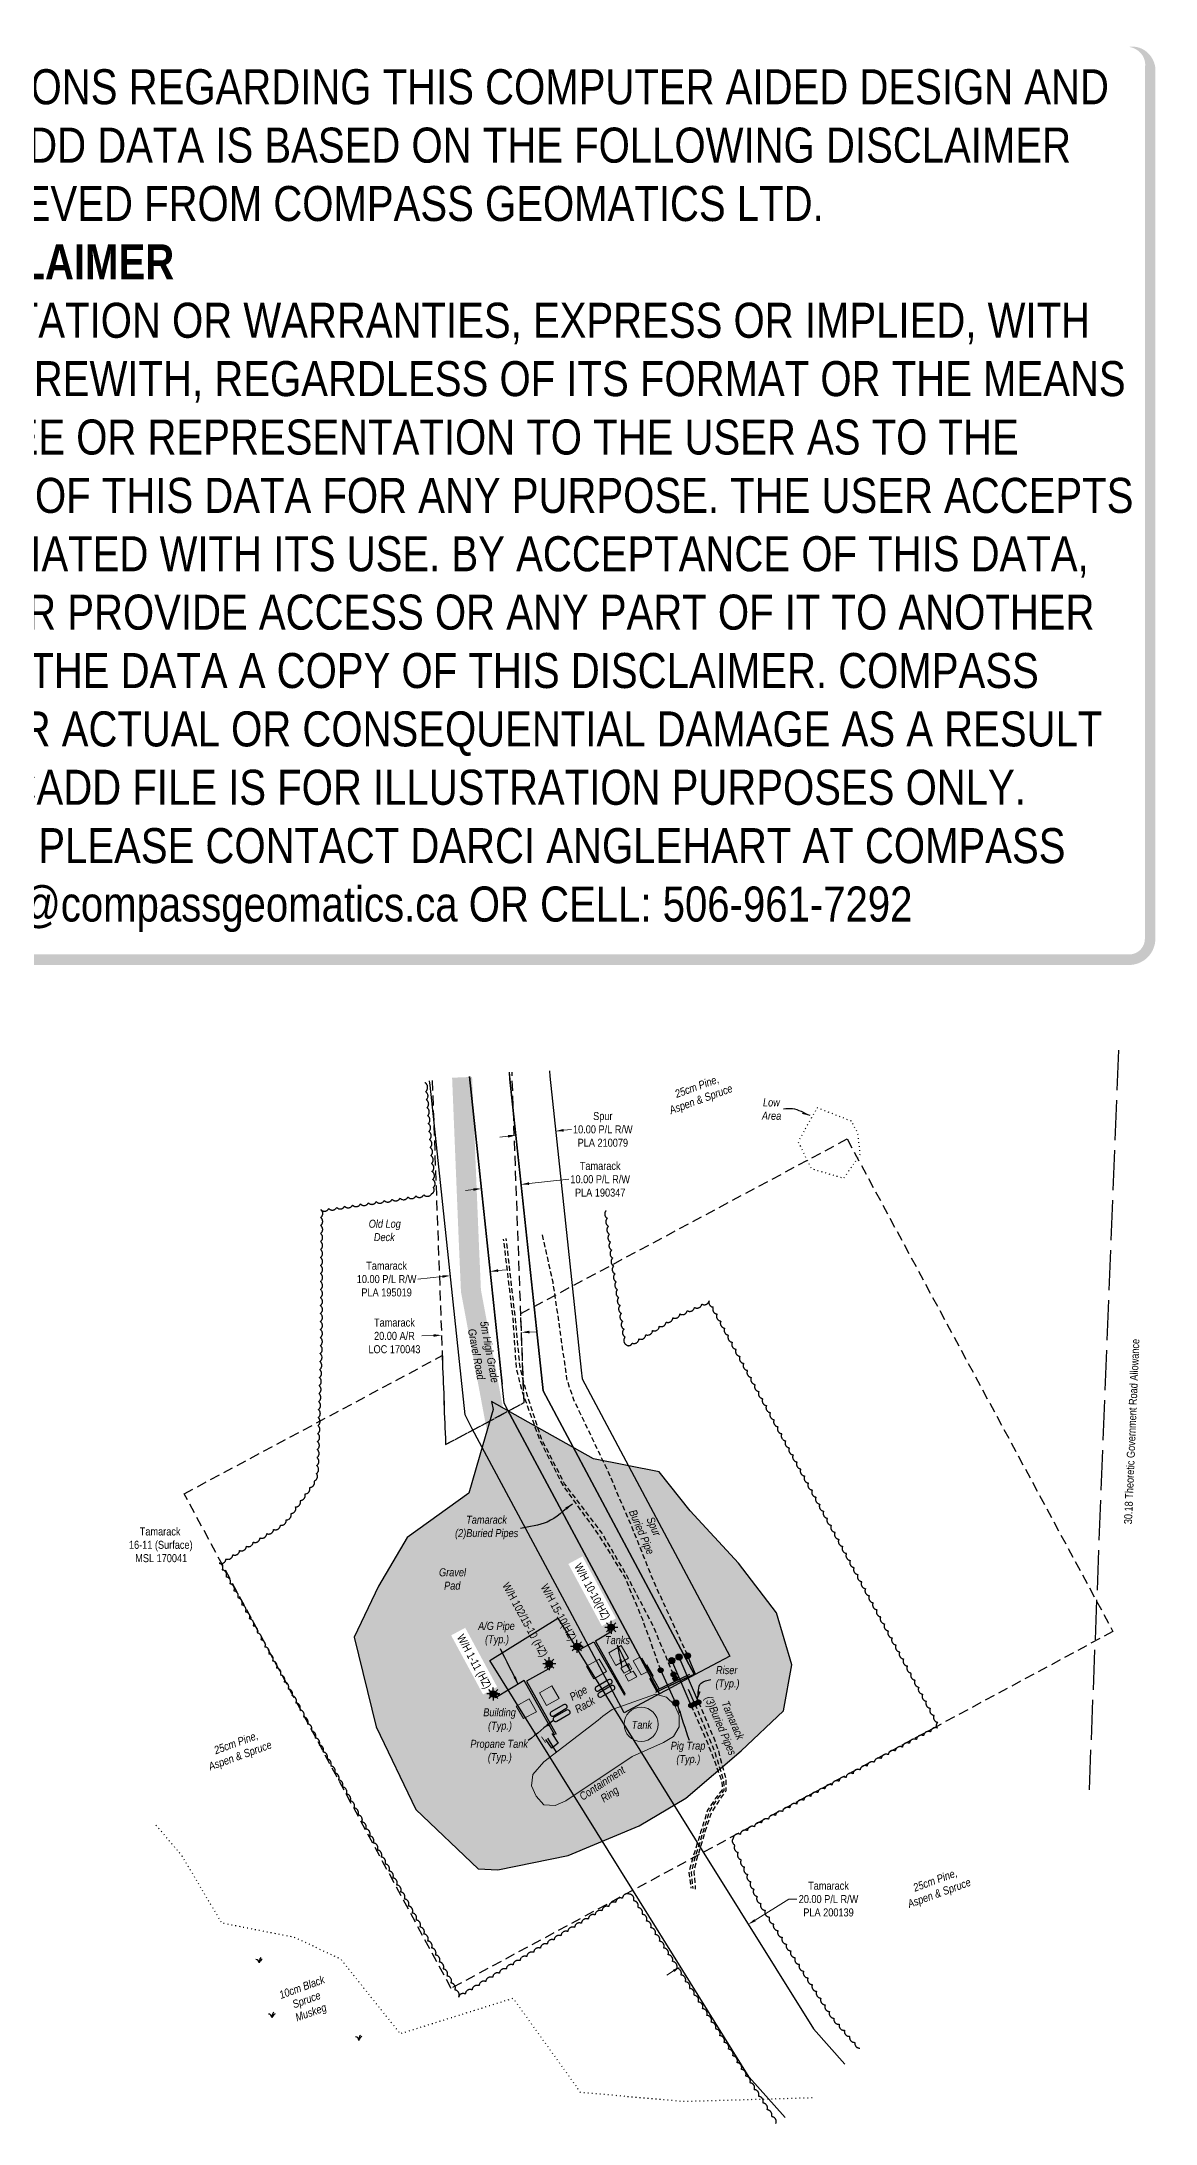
# Model space of a CAD drawing. Extents: x 324815 to 327598, y 6151655 to 6154256.
# Drawn here: x 326206 to 327598, y 6151655 to 6154256 of the extents above; entities that cross this region are included whole.
import ezdxf

# ---------------------------------------------------------------- set-up
doc = ezdxf.new("R2010")
doc.units = 0
doc.header["$LTSCALE"] = 5
for name, pattern in [('0', [1, 1, 0]), ('foc-ACCESSROAD', [3.75, 2.5, -1.25]), ('foc-TOPO', [1, 0.2, -0.8]), ('foc-UNSURVEYED', [12.5, 10, -2.5]), ('UG_PIPE', [1.875, 1.25, -0.625])]:
    doc.linetypes.add(name, pattern=pattern)
for name, color, linetype, lineweight in [('AS-GENERAL', 48, 'Continuous', 18), ('C-AR-T', 13, 'Continuous', 9), ('C-RW-T', 13, 'Continuous', 9), ('C-WS-T', 13, 'Continuous', 9), ('F-RW-T', 190, 'Continuous', 9), ('T-TEXT', 48, 'Continuous', 18)]:
    doc.layers.add(name, color=color, linetype=linetype, lineweight=lineweight)
for name, color, linetype in [('AS-PIPE-AG', 44, 'Continuous'), ('AS-PIPE-UG', 44, 'UG_PIPE'), ('AS-PIPE-UG-T', 44, 'Continuous'), ('AS-ROADS', 254, 'Continuous'), ('AS-SYMBOL', 7, 'Continuous'), ('C-AR', 13, 'foc-ACCESSROAD'), ('C-RW', 13, 'Continuous'), ('C-WS', 13, 'foc-ACCESSROAD'), ('C-WS-S', 13, 'Continuous'), ('F-RW', 190, 'Continuous'), ('L-ROAD-T', 7, 'Continuous'), ('L-USEC', 7, 'foc-UNSURVEYED'), ('T-BUSH', 110, '0'), ('T-BUSH-T', 110, 'Continuous'), ('T-EXISTING TFA-T', 220, 'Continuous'), ('T-GENERAL', 48, 'foc-TOPO'), ('T-LOW-AREA', 48, 'foc-TOPO'), ('T-VEGETATION-CHANGE', 104, 'foc-TOPO')]:
    doc.layers.add(name, color=color, linetype=linetype)
doc.layers.add('DISCLAIMER', color=7, linetype='Continuous', plot=False)
doc.styles.add('80', font='ARIALN.TTF', dxfattribs={"height": 10})
doc.styles.add('80CG', font='ARIALN.TTF', dxfattribs={"height": 10})
doc.styles.add('80L', font='ARIALN.TTF', dxfattribs={"height": 10})
doc.dimstyles.new('Compass 5 000', dxfattribs={"dimscale": 5, "dimtxt": 9, "dimasz": 2, "dimexe": 0.2, "dimexo": 0.0625, "dimgap": 0.5, "dimtad": 0, "dimtih": 1, "dimtoh": 1, "dimzin": 0, "dimdsep": 46, "dimtxsty": '80CG', "dimcen": 0.1, "dimse1": 1, "dimse2": 1, "dimclrd": 256, "dimclrt": 256, "dimaunit": 1, "dimadec": 4, "dimazin": 0, "dimtfac": 0.06, "dimtofl": 0, "dimtmove": 0, "dimatfit": 1, "dimfxl": 0.2, "dimtolj": 1, "dimtzin": 0, "dimlwd": -1, "dimarcsym": 0})

# ---------------------------------------------------------------- blocks, each defined once
blk = doc.blocks.new('*D500')
at = {"layer": 'C-RW-T', "transparency": 16777216}
for p, q in [((327097.6, 6151909.2), (327139.9, 6151935.5)), ((327139.9, 6151935.5), (327149.9, 6151935.5)), ((326995.7, 6151845.8), (326987.3, 6151840.5))]:
    blk.add_line(p, q, dxfattribs=at)
for points in [[(327096.8, 6151910.6), (327098.5, 6151907.8), (327089.1, 6151903.9)], [(326994.9, 6151847.2), (326996.6, 6151844.4), (327004.2, 6151851.1)]]:
    blk.add_solid(points, dxfattribs=at)
at = {"layer": 'C-RW-T', "transparency": 16777216, "insert": (327189.4, 6151935.5), "char_height": 10, "attachment_point": 5, "style": '80CG'}
blk.add_mtext('\\A1;Tamarack\\P20.00 P/L R/W\\PPLA 200139', dxfattribs=at)
blk = doc.blocks.new('PIG')
h = blk.add_hatch(color=255)
h.dxf.hatch_style = 1
edge = h.paths.add_edge_path()
edge.add_arc((0, 0), 0.85, 0, 360)
at = {"layer": 'AS-SYMBOL'}
h = blk.add_hatch(color=48, dxfattribs=at)
h.dxf.hatch_style = 1
h.paths.add_polyline_path([(-0.1, 0, 1), (-0.55, 0, 1)])
h = blk.add_hatch(color=48, dxfattribs=at)
h.dxf.hatch_style = 1
h.paths.add_polyline_path([(0.1, 0, 1), (0.55, 0, 1)])
at = {"layer": 'AS-SYMBOL', "color": 48}
for centre, radius in [((0, 0), 0.75), ((-0.33, 0), 0.225), ((0.33, 0), 0.225)]:
    blk.add_circle(centre, radius, dxfattribs=at)
blk = doc.blocks.new('RISER')
h = blk.add_hatch(color=255)
h.dxf.hatch_style = 1
edge = h.paths.add_edge_path()
edge.add_arc((0, 0), 0.7, 0, 360)
blk.add_hatch(color=48).paths.add_polyline_path([(0.58, -0.15), (-0.58, -0.15, 0.774597)])
at = {"color": 48}
blk.add_line((-0.58, -0.15), (0.58, -0.15), dxfattribs=at)
blk.add_circle((0, 0), 0.6, dxfattribs=at)
blk = doc.blocks.new('*U496')
at = {"color": 48}
for p, q in [((-1.21, 3.99), (-0.68, 0.5)), ((-0.03, 4.17), (0.5, 0.68))]:
    blk.add_line(p, q, dxfattribs=at)
for centre, start, end in [((-0.62, 4.08), 8.6516, 188.6516), ((-0.09, 0.59), 188.6516, 8.6516)]:
    blk.add_arc(centre, 0.6, start, end, dxfattribs=at)
blk = doc.blocks.new('*U497')
at = {"color": 48}
for p, q in [((-1.17, 3.98), (-0.68, 0.51)), ((0.02, 4.15), (0.51, 0.68))]:
    blk.add_line(p, q, dxfattribs=at)
for centre, start, end in [((-0.57, 4.07), 8.0309, 188.0309), ((-0.08, 0.59), 188.0309, 8.0309)]:
    blk.add_arc(centre, 0.6, start, end, dxfattribs=at)
blk = doc.blocks.new('*U498')
at = {"color": 48}
for p, q in [((-1.21, 3.99), (-0.68, 0.5)), ((-0.03, 4.17), (0.5, 0.68))]:
    blk.add_line(p, q, dxfattribs=at)
for centre, start, end in [((-0.62, 4.08), 8.6516, 188.6516), ((-0.09, 0.59), 188.6516, 8.6516)]:
    blk.add_arc(centre, 0.6, start, end, dxfattribs=at)
blk = doc.blocks.new('*U499')
at = {"color": 48}
for p, q in [((-1.21, 3.99), (-0.68, 0.5)), ((-0.03, 4.17), (0.5, 0.68))]:
    blk.add_line(p, q, dxfattribs=at)
for centre, start, end in [((-0.62, 4.08), 8.6516, 188.6516), ((-0.09, 0.59), 188.6516, 8.6516)]:
    blk.add_arc(centre, 0.6, start, end, dxfattribs=at)
blk = doc.blocks.new('GAS')
h = blk.add_hatch(color=255)
h.dxf.hatch_style = 1
edge = h.paths.add_edge_path()
edge.add_arc((0, 0), 0.9, 0, 360)
for p, q in [((-0.81, 0), (-1.62, 0)), ((-0.57, 0.57), (-1.14, 1.14)), ((0, 0.81), (0, 1.62)), ((0.57, 0.57), (1.14, 1.14)), ((1.62, 0), (0.81, 0)), ((-0.57, -0.57), (-1.14, -1.14)), ((0, -0.81), (0, -1.62)), ((1.14, -1.14), (0.57, -0.57))]:
    blk.add_line(p, q)
blk.add_circle((0, 0), 0.8)
blk = doc.blocks.new('*D501')
at = {"layer": 'C-AR-T', "transparency": 16777216}
for p, q in [((326695.9, 6152639.6), (326681.3, 6152639.1)), ((326815.8, 6152644), (326825.8, 6152644.4))]:
    blk.add_line(p, q, dxfattribs=at)
for points in [[(326695.8, 6152641.3), (326695.9, 6152637.9), (326705.8, 6152640)], [(326815.7, 6152645.7), (326815.8, 6152642.3), (326805.8, 6152643.6)]]:
    blk.add_solid(points, dxfattribs=at)
at = {"layer": 'C-AR-T', "transparency": 16777216, "insert": (326647, 6152639.1), "char_height": 10, "attachment_point": 5, "style": '80CG'}
blk.add_mtext('\\A1;Tamarack\\P20.00 A/R\\PLOC 170043', dxfattribs=at)
blk = doc.blocks.new('MUSK')
at = {"layer": 'T-GENERAL', "linetype": 'Continuous'}
for centre, radius, start, end in [((-0.86, 0.03), 0.856, 357.7915, 88.2897), ((1.86, 0.15), 1.86, 140.732, 184.6871), ((1.91, -0.8), 2.08, 122.4427, 157.2145)]:
    blk.add_arc(centre, radius, start, end, dxfattribs=at)
blk = doc.blocks.new('*D503')
at = {"layer": 'C-RW-T', "transparency": 16777216}
for p, q in [((326706.9, 6152713.3), (326676.3, 6152710.1)), ((326776.6, 6152720.8), (326786.5, 6152721.8))]:
    blk.add_line(p, q, dxfattribs=at)
for points in [[(326706.7, 6152715), (326707.1, 6152711.7), (326716.9, 6152714.4)], [(326776.4, 6152722.4), (326776.7, 6152719.1), (326766.6, 6152719.7)]]:
    blk.add_solid(points, dxfattribs=at)
at = {"layer": 'C-RW-T', "transparency": 16777216, "insert": (326637.2, 6152710.1), "char_height": 10, "attachment_point": 5, "style": '80CG'}
blk.add_mtext('\\A1;Tamarack\\P10.00 P/L R/W\\PPLA 195019', dxfattribs=at)
blk = doc.blocks.new('*D504')
at = {"layer": 'C-RW-T', "transparency": 16777216}
for p, q in [((326815.3, 6152829.5), (326865, 6152834.8)), ((326745.7, 6152822.1), (326735.7, 6152821))]:
    blk.add_line(p, q, dxfattribs=at)
for points in [[(326745.5, 6152823.7), (326745.8, 6152820.4), (326755.6, 6152823.1)], [(326815.1, 6152831.1), (326815.4, 6152827.8), (326805.3, 6152828.4)]]:
    blk.add_solid(points, dxfattribs=at)
at = {"layer": 'C-RW-T', "transparency": 16777216, "insert": (326904.1, 6152834.8), "char_height": 10, "attachment_point": 5, "style": '80CG'}
blk.add_mtext('\\A1;Tamarack\\P10.00 P/L R/W\\PPLA 190347', dxfattribs=at)
blk = doc.blocks.new('*D505')
at = {"layer": 'F-RW-T', "transparency": 16777216}
for p, q in [((326788.8, 6152888.6), (326778.9, 6152887.5)), ((326858.4, 6152896), (326868.3, 6152897.1))]:
    blk.add_line(p, q, dxfattribs=at)
for points in [[(326788.7, 6152890.3), (326789, 6152886.9), (326798.8, 6152889.7)], [(326858.2, 6152897.7), (326858.6, 6152894.4), (326848.4, 6152895)]]:
    blk.add_solid(points, dxfattribs=at)
at = {"layer": 'F-RW-T', "transparency": 16777216, "insert": (326907.4, 6152897.1), "char_height": 10, "attachment_point": 5, "style": '80CG'}
blk.add_mtext('\\A1;Spur\\P10.00 P/L R/W\\PPLA 210079', dxfattribs=at)
blk = doc.blocks.new('Disclaimer_Legal')
at = {"layer": 'DISCLAIMER', "color": 254, "flags": 128}
blk.add_lwpolyline([(-3612.9, -1104.6, 37.5, 37.5, 0), (4096.1, -1104.6, 37.5, 37.5, 0.414214), (4171.1, -1029.6, 37.5, 37.5, 0), (4171.1, 2078.7, 37.5, 0, 0.414214), (4096.1, 2153.7, 0, 0, 0), (-3612.9, 2153.7, 0, 0, 0.414214), (-3687.9, 2078.7, 0, 0, 0), (-3687.9, -1029.6, 0, 37.5, 0.414214)], format="xyseb", close=True, dxfattribs=at)
at = {"layer": 'DISCLAIMER', "color": 254, "insert": (241.6, 533.9), "char_height": 125, "width": 7717.568, "attachment_point": 5, "style": '80'}
blk.add_mtext('NOTICE TO THE CORPORATION, PERSON &/OR PERSONS REGARDING THIS COMPUTER AIDED DESIGN AND DRAFTING (CADD) FILES. ACCEPTANCE OF THE CADD DATA IS BASED ON THE FOLLOWING DISCLAIMER WHICH COVERS ALL CADD DATA RECIEVED FROM COMPASS GEOMATICS LTD.\\P{\\fArial Narrow|b1|i0|c0|p34;DISCLAIMER}\\PCOMPASS GEOMATICS LTD. MAKES NO REPRESENTATION OR WARRANTIES, EXPRESS OR IMPLIED, WITH RESPECT TO THE REUSE OF THE DATA PROVIDED HEREWITH, REGARDLESS OF ITS FORMAT OR THE MEANS OF ITS TRANSMISSION. THERE IS NO GUARANTEE OR REPRESENTATION TO THE USER AS TO THE ACCURACY, CURRENCY, SUITABILITY OR RELIABILITY OF THIS DATA FOR ANY PURPOSE. THE USER ACCEPTS THE DATA "AS IS", AND ASSUMES ALL RISKS ASSOCIATED WITH ITS USE. BY ACCEPTANCE OF THIS DATA, THE USER AGREES NOT TO TRANSMIT THIS DATA OR PROVIDE ACCESS OR ANY PART OF IT TO ANOTHER PARTY UNLESS THE USER SHALL INCLUDE WITH THE DATA A COPY OF THIS DISCLAIMER. COMPASS GEOMATICS LTD. ASSUMES NO RESPONSIBILITY FOR ACTUAL OR CONSEQUENTIAL DAMAGE AS A RESULT OF ANY USER\'S RELIANCE ON THIS DATA. THIS CADD FILE IS FOR ILLUSTRATION PURPOSES ONLY.\\PIF YOU REQUIRE MORE ACCURATE INFORMATION, PLEASE CONTACT DARCI ANGLEHART AT COMPASS GEOMATICS LTD. VIA EMAIL: darci.anglehart@compassgeomatics.ca OR CELL: 506-961-7292', dxfattribs=at)

msp = doc.modelspace()

# ---------------------------------------------------------------- hatches: boundary and pattern name
at = {"layer": 'AS-PIPE-AG'}
h = msp.add_hatch(color=256, dxfattribs=at)
h.dxf.hatch_style = 1
h.paths.add_polyline_path([(326976.322, 6152210.833), (326972.052, 6152219.533), (326830.642, 6152138.543), (326836.092, 6152130.728)])
at = {"layer": 'AS-ROADS'}
h = msp.add_hatch(color=256, dxfattribs=at)
h.dxf.hatch_style = 1
h.paths.add_polyline_path([(326820.847, 6152527.813), (326768.454, 6152557.226), (326770.299, 6152547.358), (326757.532, 6152503.048), (326740.127, 6152442.643), (326662.852, 6152387.138), (326627.127, 6152326.333), (326596.867, 6152262.943), (326624.052, 6152150.668), (326673.917, 6152047.653), (326751.632, 6151973.453), (326776.197, 6151972.028), (326863.907, 6151989.978), (326952.952, 6152027.193), (327011.022, 6152061.713), (327080.237, 6152120.723), (327132.962, 6152170.733), (327143.482, 6152228.368), (327124.537, 6152293.233), (327077.052, 6152355.193), (327016.462, 6152420.678), (326977.932, 6152469.333), (326895.937, 6152485.658)])

# ---------------------------------------------------------------- linework, layer by layer
at = {"layer": 'AS-GENERAL', "flags": 128}
for points in [[(326896.042, 6152210.848), (326911.857, 6152219.733), (326902.632, 6152235.223), (326886.972, 6152226.693)], [(326915.017, 6152243.133), (326930.342, 6152252.533), (326939.302, 6152236.433), (326923.697, 6152227.413)], [(326945.342, 6152233.138), (326953.652, 6152237.633), (326963.712, 6152220.023), (326955.387, 6152215.658)], [(326930.037, 6152224.043), (326934.042, 6152217.663), (326943.777, 6152223.028), (326939.717, 6152229.808)], [(326945.222, 6152220.418), (326949.827, 6152213.173), (326939.517, 6152207.873), (326935.452, 6152215.213)], [(326799.257, 6152176.678), (326815.387, 6152185.663), (326824.332, 6152169.693), (326808.302, 6152161.038)], [(326833.687, 6152106.918), (326820.027, 6152091.258), (326818.282, 6152076.948), (326823.942, 6152064.038), (326833.517, 6152053.493), (326847.877, 6152052.443), (326861.082, 6152058.208), (326944.082, 6152113.513), (326983.302, 6152131.288), (326995.652, 6152138.488), (327002.617, 6152150.743), (327002.582, 6152165.103), (326997.042, 6152178.198), (326986.872, 6152187.943), (326973.052, 6152191.743), (326919.157, 6152172.483), (326907.372, 6152164.078), (326901.527, 6152158.953)], [(326837.052, 6152177.228), (326852.732, 6152186.153), (326843.812, 6152201.958), (326828.232, 6152193.028)]]:
    msp.add_lwpolyline(points, close=True, dxfattribs=at)
at = {"layer": 'AS-GENERAL'}
msp.add_circle((326955.226, 6152153.915), 21.305, dxfattribs=at)
at = {"layer": 'AS-PIPE-AG', "flags": 128}
for points in [[(326935.927, 6152191.073), (326898.142, 6152258.393), (326918.937, 6152270.823), (326917.852, 6152275.178)], [(326917.907, 6152275.083), (326913.852, 6152272.873), (326915.652, 6152268.948)], [(326874.882, 6152251.258), (326877.982, 6152247.123), (326895.957, 6152257.003), (326934.577, 6152190.133)], [(326874.917, 6152251.258), (326878.977, 6152253.653), (326881.522, 6152249.718)], [(326977.817, 6152198.143), (326956.317, 6152236.603)], [(327013.267, 6152239.383), (327022.892, 6152216.983), (326989.362, 6152201.253)], [(327026.897, 6152181.503), (327002.622, 6152237.873)], [(326840.392, 6152229.613), (326840.312, 6152229.763), (326842.647, 6152224.758), (326811.842, 6152207.968), (326849.092, 6152141.433)], [(326840.497, 6152229.923), (326836.607, 6152227.503), (326838.707, 6152222.923)], [(326970.592, 6152213.558), (326962.397, 6152228.018)], [(326965.557, 6152211.473), (326974.852, 6152194.703)], [(326973.562, 6152194.198), (327015.522, 6152213.963)], [(327015.632, 6152216.013), (326974.682, 6152196.713)], [(326998.687, 6152180.508), (326979.712, 6152221.358)], [(327017.832, 6152177.508), (326993.602, 6152233.488)], [(326847.632, 6152140.373), (326809.217, 6152208.633), (326773.197, 6152187.163), (326770.482, 6152191.628)], [(326770.627, 6152191.598), (326774.487, 6152193.468), (326776.907, 6152189.933)], [(327022.372, 6152179.518), (327014.507, 6152197.568)], [(326843.722, 6152142.538), (326851.677, 6152130.158), (326843.517, 6152124.108), (326836.042, 6152134.718)], [(326838.332, 6152136.498), (326848.892, 6152119.263)]]:
    msp.add_lwpolyline(points, dxfattribs=at)
msp.add_lwpolyline([(326976.322, 6152210.833, 0, 0, 0), (326972.052, 6152219.533, 0, 0, 0), (326830.642, 6152138.543, 1, 1, 0), (326836.092, 6152130.728, 0, 0, 0)], format="xyseb", close=True, dxfattribs=at)
at = {"layer": 'AS-PIPE-UG', "flags": 128}
for points in [[(326979.827, 6152221.503), (326968.542, 6152252.978), (326957.297, 6152284.663), (326934.877, 6152338.033), (326902.982, 6152389.813), (326857.637, 6152452.583), (326829.182, 6152508.093), (326807.512, 6152567.523), (326799.517, 6152597.778), (326795.387, 6152660.753), (326783.457, 6152760.188)], [(326995.812, 6152216.343), (326982.767, 6152246.703), (326971.147, 6152275.048), (326937.462, 6152339.688), (326906.462, 6152392.618), (326859.612, 6152454.478), (326830.762, 6152510.438), (326811.867, 6152568.538), (326803.947, 6152600.133), (326798.097, 6152661.048), (326786.747, 6152760.923)], [(327013.252, 6152240.448), (326996.712, 6152276.433), (326971.417, 6152331.343), (326945.037, 6152397.433), (326913.392, 6152471.238), (326871.087, 6152559.358), (326862.432, 6152585.568), (326854.127, 6152646.543), (326845.167, 6152706.433), (326831.477, 6152767.263)], [(327017.832, 6152177.508), (327036.462, 6152134.528), (327043.222, 6152118.158), (327056.182, 6152082.528), (327056.397, 6152071.873), (327048.372, 6152061.633), (327038.372, 6152046.823), (327029.637, 6152019.093), (327020.367, 6151988.668), (327014.962, 6151968.898), (327017.417, 6151949.283)], [(327022.372, 6152179.588), (327040.787, 6152135.158), (327046.962, 6152120.223), (327058.212, 6152083.533), (327058.687, 6152071.333), (327049.512, 6152059.953), (327040.672, 6152045.293), (327032.287, 6152018.693), (327022.437, 6151986.933), (327017.847, 6151969.073), (327019.812, 6151948.698)], [(327026.912, 6152181.348), (327045.972, 6152136.973), (327051.572, 6152121.273), (327061.212, 6152085.163), (327061.132, 6152070.593), (327051.822, 6152057.628), (327043.132, 6152043.978), (327034.992, 6152019.418), (327024.822, 6151986.123), (327021.077, 6151969.788), (327022.977, 6151948.118)]]:
    msp.add_lwpolyline(points, dxfattribs=at)
at = {"layer": 'AS-ROADS', "const_width": 24.997, "flags": 128}
msp.add_lwpolyline([(326777.149, 6152510.721), (326742.597, 6152695.513), (326739.937, 6152756.618), (326731.551, 6152962.2)], dxfattribs=at)
at = {"layer": 'AS-ROADS', "flags": 128}
msp.add_lwpolyline([(326820.847, 6152527.813), (326768.454, 6152557.226), (326770.299, 6152547.358), (326757.532, 6152503.048), (326740.127, 6152442.643), (326662.852, 6152387.138), (326627.127, 6152326.333), (326596.867, 6152262.943), (326624.052, 6152150.668), (326673.917, 6152047.653), (326751.632, 6151973.453), (326776.197, 6151972.028), (326863.907, 6151989.978), (326952.952, 6152027.193), (327011.022, 6152061.713), (327080.237, 6152120.723), (327132.962, 6152170.733), (327143.482, 6152228.368), (327124.537, 6152293.233), (327077.052, 6152355.193), (327016.462, 6152420.678), (326977.932, 6152469.333), (326895.937, 6152485.658)], close=True, dxfattribs=at)
at = {"layer": 'C-AR', "flags": 128}
msp.add_lwpolyline([(326694.22, 6152958.225), (326710.837, 6152503.268), (326808.985, 6152555.787), (326808.985, 6152555.787), (326808.985, 6152555.787), (326793.907, 6152968.634)], dxfattribs=at)
at = {"layer": 'C-RW', "flags": 128}
for points in [[(326790.402, 6152968.466), (326791.339, 6152959.658), (326832.772, 6152570.539), (327022.123, 6152215.633), (326993.214, 6152200.036), (326978.133, 6152191.898), (326908.634, 6152322.134), (326788.177, 6152546.831), (326787.859, 6152547.506)], [(326787.758, 6152547.451), (326788.098, 6152546.702), (326908.634, 6152322.134), (326978.133, 6152191.898), (326933.928, 6152168.383), (326866.034, 6152295.631), (326744.076, 6152522.947), (326735.389, 6152540.487), (326691.538, 6152952.226), (326690.937, 6152957.875)], [(326787.758, 6152547.451), (326784.114, 6152555.472), (326740.703, 6152963.174)], [(326740.703, 6152963.174), (326781.614, 6152578.944)], [(327135.149, 6151662.671), (327090.104, 6151713.051), (326943.518, 6151948.69), (326766.243, 6152233.661), (326851.173, 6152286.384), (327031.67, 6151996.275), (327170.433, 6151773.239), (327209.696, 6151729.331)]]:
    msp.add_lwpolyline(points, dxfattribs=at)
at = {"layer": 'C-WS'}
msp.add_lwpolyline([(326706.774, 6152614.496), (326710.837, 6152503.268), (326808.985, 6152555.787), (326804.923, 6152667.014), (327212.611, 6152885.166), (327544.863, 6152269.902), (327324.807, 6152151.333), (326717.862, 6151824.041), (326432.823, 6152351.912), (326384.23, 6152441.904), (326706.774, 6152614.496)], close=True, dxfattribs=at)
at = {"layer": 'F-RW', "flags": 128}
msp.add_lwpolyline([(326840.868, 6152970.337), (326841.113, 6152963.608), (326880.308, 6152596.278), (326881.469, 6152585.392), (327066.231, 6152239.173), (327022.123, 6152215.633), (326832.772, 6152570.539), (326791.288, 6152960.06), (326790.981, 6152968.528)], dxfattribs=at)
at = {"layer": 'L-USEC', "flags": 128}
msp.add_lwpolyline([(327551.651, 6152996.163), (327514.523, 6152060.298)], dxfattribs=at)
at = {"layer": 'T-BUSH', "flags": 128}
for points in [[(327123.564, 6151655.345, 0.52056705), (327118.179, 6151663.77, 0.52056705), (327112.794, 6151672.194, 0.52056705), (327107.409, 6151680.619, 0.52056705), (327102.024, 6151689.043, 0.52056705), (327096.638, 6151697.468, 0.52056705), (327091.253, 6151705.892, 0.52056705), (327085.868, 6151714.317, 0.52056705), (327080.483, 6151722.741, 0.52056705), (327075.098, 6151731.166, 0.52056705), (327069.712, 6151739.59, 0.52056705), (327064.327, 6151748.015, 0.52056705), (327058.942, 6151756.44, 0.52056705), (327053.557, 6151764.864, 0.52056705), (327048.172, 6151773.289, 0.52056705), (327042.786, 6151781.713, 0.52056705), (327037.401, 6151790.138, 0.52056705), (327032.016, 6151798.562, 0.52056705), (327026.631, 6151806.987, 0.52056705), (327021.246, 6151815.411, 0.52056705), (327015.86, 6151823.836, 0.52056705), (327010.475, 6151832.26, 0.52056705), (327005.09, 6151840.685, 0.52056705), (326999.705, 6151849.109, 0.52056705), (326994.32, 6151857.534, 0.52056705), (326988.935, 6151865.959, 0.52056705), (326983.549, 6151874.383, 0.52056705), (326978.164, 6151882.808, 0.52056705), (326972.779, 6151891.232, 0.52056705), (326967.394, 6151899.657, 0.52056705), (326962.009, 6151908.081, 0.52056705), (326956.623, 6151916.506, 0.52056705), (326951.238, 6151924.93, 0.52056705), (326945.853, 6151933.355, 0.52056705), (326940.454, 6151941.722, 0.52056705), (326931.916, 6151936.519, 0.52056705), (326923.377, 6151931.317, 0.52056705), (326914.839, 6151926.114, 0.52056705), (326906.3, 6151920.912, 0.52056705), (326897.762, 6151915.709, 0.52056705), (326889.223, 6151910.507, 0.52056705), (326880.685, 6151905.304, 0.52056705), (326872.146, 6151900.102, 0.52056705), (326863.607, 6151894.899, 0.52056705), (326855.069, 6151889.697, 0.52056705), (326846.53, 6151884.494, 0.52056705), (326837.992, 6151879.292, 0.52056705), (326829.453, 6151874.089, 0.52056705), (326820.915, 6151868.887, 0.52056705), (326812.376, 6151863.684, 0.52056705), (326803.838, 6151858.482, 0.52056705), (326795.299, 6151853.279, 0.52056705), (326786.76, 6151848.076, 0.52056705), (326778.222, 6151842.874, 0.52056705), (326769.683, 6151837.671, 0.52056705), (326761.145, 6151832.469, 0.52056705), (326752.606, 6151827.266, 0.52056705), (326744.068, 6151822.064, 0.52056705), (326735.529, 6151816.861, 0.52056705), (326727.396, 6151813.189, 0.52056705), (326722.552, 6151821.936, 0.52056705), (326717.708, 6151830.683, 0.52056705), (326712.864, 6151839.43, 0.52056705), (326708.019, 6151848.177, 0.52056705), (326703.175, 6151856.924, 0.52056705), (326698.331, 6151865.67, 0.52056705), (326693.487, 6151874.417, 0.52056705), (326688.643, 6151883.164, 0.52056705), (326683.799, 6151891.911, 0.52056705), (326678.955, 6151900.658, 0.52056705), (326674.111, 6151909.405, 0.52056705), (326669.267, 6151918.152, 0.52056705), (326664.422, 6151926.899, 0.52056705), (326659.578, 6151935.645, 0.52056705), (326654.734, 6151944.392, 0.52056705), (326649.89, 6151953.139, 0.52056705), (326645.046, 6151961.886, 0.52056705), (326640.202, 6151970.633, 0.52056705), (326635.358, 6151979.38, 0.52056705), (326630.514, 6151988.127, 0.52056705), (326625.67, 6151996.874, 0.52056705), (326620.826, 6152005.62, 0.52056705), (326615.981, 6152014.367, 0.52056705), (326611.137, 6152023.114, 0.52056705), (326606.293, 6152031.861, 0.52056705), (326601.449, 6152040.608, 0.52056705), (326596.605, 6152049.355, 0.52056705), (326591.761, 6152058.102, 0.52056705), (326586.917, 6152066.849, 0.52056705), (326582.073, 6152075.595, 0.52056705), (326577.229, 6152084.342, 0.52056705), (326572.384, 6152093.089, 0.52056705), (326567.54, 6152101.836, 0.52056705), (326562.696, 6152110.583, 0.52056705), (326557.852, 6152119.33, 0.52056705), (326553.008, 6152128.077, 0.52056705), (326548.164, 6152136.824, 0.52056705), (326543.32, 6152145.57, 0.52056705), (326538.476, 6152154.317, 0.52056705), (326533.632, 6152163.064, 0.52056705), (326528.787, 6152171.811, 0.52056705), (326523.943, 6152180.558, 0.52056705), (326519.099, 6152189.305, 0.52056705), (326514.255, 6152198.052, 0.52056705), (326509.411, 6152206.799, 0.52056705), (326504.567, 6152215.545, 0.52056705), (326499.723, 6152224.292, 0.52056705), (326494.879, 6152233.039, 0.52056705), (326490.035, 6152241.786, 0.52056705), (326485.19, 6152250.533, 0.52056705), (326480.346, 6152259.28, 0.52056705), (326475.502, 6152268.027, 0.52056705), (326470.658, 6152276.774, 0.52056705), (326465.814, 6152285.52, 0.52056705), (326460.97, 6152294.267, 0.52056705), (326456.126, 6152303.014, 0.52056705), (326451.282, 6152311.761, 0.52056705), (326446.438, 6152320.508, 0.52056705), (326441.593, 6152329.255, 0.52056705), (326436.749, 6152338.002, 0.52056705), (326431.905, 6152346.749, 0.52056705), (326428.104, 6152355.224, 0.52056705), (326436.599, 6152360.496, 0.52056705), (326445.095, 6152365.769, 0.52056705), (326453.59, 6152371.042, 0.52056705), (326462.086, 6152376.314, 0.52056705), (326470.581, 6152381.587, 0.52056705), (326479.076, 6152386.86, 0.52056705), (326487.572, 6152392.133, 0.52056705), (326496.067, 6152397.405, 0.52056705), (326504.563, 6152402.678, 0.52056705), (326511.825, 6152409.271, 0.52056705), (326517.664, 6152417.387, 0.52056705), (326523.503, 6152425.504, 0.52056705), (326529.342, 6152433.62, 0.52056705), (326535.181, 6152441.737, 0.52056705), (326541.02, 6152449.854, 0.52056705), (326546.859, 6152457.97, 0.52056705), (326549.554, 6152467.153, 0.52056705), (326549.858, 6152477.147, 0.52056705), (326550.161, 6152487.141, 0.52056705), (326550.465, 6152497.135, 0.52056705), (326550.769, 6152507.129, 0.52056705), (326551.072, 6152517.123, 0.52056705), (326551.376, 6152527.118, 0.52056705), (326551.68, 6152537.112, 0.52056705), (326551.984, 6152547.106, 0.52056705), (326552.287, 6152557.1, 0.52056705), (326552.591, 6152567.094, 0.52056705), (326552.895, 6152577.088, 0.52056705), (326553.199, 6152587.082, 0.52056705), (326553.502, 6152597.076, 0.52056705), (326553.806, 6152607.07, 0.52056705), (326554.11, 6152617.064, 0.52056705), (326554.389, 6152627.058, 0.52056705), (326554.414, 6152637.057, 0.52056705), (326554.438, 6152647.056, 0.52056705), (326554.463, 6152657.054, 0.52056705), (326554.488, 6152667.053, 0.52056705), (326554.512, 6152677.052, 0.52056705), (326554.537, 6152687.05, 0.52056705), (326554.561, 6152697.049, 0.52056705), (326554.586, 6152707.047, 0.52056705), (326554.61, 6152717.046, 0.52056705), (326554.635, 6152727.045, 0.52056705), (326554.659, 6152737.043, 0.52056705), (326554.684, 6152747.042, 0.52056705), (326554.709, 6152757.041, 0.52056705), (326554.733, 6152767.039, 0.52056705), (326554.758, 6152777.038, 0.52056705), (326554.782, 6152787.036, 0.52056705), (326555.064, 6152796.812, 0.52056705), (326564.959, 6152798.247, 0.52056705), (326574.854, 6152799.682, 0.52056705), (326584.749, 6152801.117, 0.52056705), (326594.645, 6152802.551, 0.52056705), (326604.54, 6152803.986, 0.52056705), (326614.435, 6152805.421, 0.52056705), (326624.33, 6152806.856, 0.52056705), (326634.225, 6152808.291, 0.52056705), (326644.12, 6152809.725, 0.52056705), (326654.016, 6152811.16, 0.52056705), (326663.911, 6152812.595, 0.52056705), (326673.806, 6152814.03, 0.52056705), (326683.701, 6152815.465, 0.52056705), (326693.596, 6152816.9, 0.52056705), (326695.653, 6152824.583, 0.52056705), (326694.845, 6152834.549, 0.52056705), (326694.037, 6152844.514, 0.52056705), (326693.229, 6152854.48, 0.52056705), (326692.421, 6152864.446, 0.52056705), (326691.613, 6152874.412, 0.52056705), (326690.806, 6152884.378, 0.52056705), (326689.998, 6152894.344, 0.52056705), (326689.19, 6152904.31, 0.52056705), (326688.382, 6152914.276, 0.52056705), (326687.574, 6152924.242, 0.52056705), (326686.766, 6152934.208, 0.52056705), (326685.958, 6152944.174, 0.52056705), (326685.025, 6152955.685, 0.52056705)], [(326911.76, 6152795.959, 0.52056705), (326913.081, 6152786.048, 0.52056705), (326914.401, 6152776.137, 0.52056705), (326915.722, 6152766.226, 0.52056705), (326917.043, 6152756.315, 0.52056705), (326918.364, 6152746.404, 0.52056705), (326919.684, 6152736.493, 0.52056705), (326921.005, 6152726.582, 0.52056705), (326922.534, 6152716.702, 0.52056705), (326924.14, 6152706.833, 0.52056705), (326925.746, 6152696.964, 0.52056705), (326927.352, 6152687.095, 0.52056705), (326928.958, 6152677.226, 0.52056705), (326930.564, 6152667.358, 0.52056705), (326932.171, 6152657.489, 0.52056705), (326933.777, 6152647.62, 0.52056705), (326935.383, 6152637.751, 0.52056705), (326936.989, 6152627.882, 0.52056705), (326944.063, 6152630.056, 0.52056705), (326952.55, 6152635.342, 0.52056705), (326961.037, 6152640.628, 0.52056705), (326969.524, 6152645.914, 0.52056705), (326978.011, 6152651.201, 0.52056705), (326986.498, 6152656.487, 0.52056705), (326994.985, 6152661.773, 0.52056705), (327003.755, 6152666.53, 0.52056705), (327012.867, 6152670.644, 0.52056705), (327021.98, 6152674.759, 0.52056705), (327031.093, 6152678.874, 0.52056705), (327040.205, 6152682.989, 0.52056705), (327045.319, 6152675.251, 0.52056705), (327050.076, 6152666.457, 0.52056705), (327054.834, 6152657.663, 0.52056705), (327059.591, 6152648.868, 0.52056705), (327064.348, 6152640.074, 0.52056705), (327069.105, 6152631.279, 0.52056705), (327073.862, 6152622.485, 0.52056705), (327078.619, 6152613.69, 0.52056705), (327083.376, 6152604.896, 0.52056705), (327088.134, 6152596.101, 0.52056705), (327092.891, 6152587.307, 0.52056705), (327097.648, 6152578.512, 0.52056705), (327102.405, 6152569.718, 0.52056705), (327107.162, 6152560.923, 0.52056705), (327111.919, 6152552.129, 0.52056705), (327116.676, 6152543.334, 0.52056705), (327121.434, 6152534.54, 0.52056705), (327126.191, 6152525.745, 0.52056705), (327130.948, 6152516.951, 0.52056705), (327135.705, 6152508.156, 0.52056705), (327140.462, 6152499.362, 0.52056705), (327145.219, 6152490.568, 0.52056705), (327149.976, 6152481.773, 0.52056705), (327154.734, 6152472.979, 0.52056705), (327159.491, 6152464.184, 0.52056705), (327164.248, 6152455.39, 0.52056705), (327169.005, 6152446.595, 0.52056705), (327173.762, 6152437.801, 0.52056705), (327178.519, 6152429.006, 0.52056705), (327183.276, 6152420.212, 0.52056705), (327188.034, 6152411.417, 0.52056705), (327192.791, 6152402.623, 0.52056705), (327197.548, 6152393.828, 0.52056705), (327202.305, 6152385.034, 0.52056705), (327207.062, 6152376.239, 0.52056705), (327211.819, 6152367.445, 0.52056705), (327216.577, 6152358.65, 0.52056705), (327221.334, 6152349.856, 0.52056705), (327226.091, 6152341.061, 0.52056705), (327230.848, 6152332.267, 0.52056705), (327235.605, 6152323.473, 0.52056705), (327240.362, 6152314.678, 0.52056705), (327245.119, 6152305.884, 0.52056705), (327249.877, 6152297.089, 0.52056705), (327254.634, 6152288.295, 0.52056705), (327259.391, 6152279.5, 0.52056705), (327264.148, 6152270.706, 0.52056705), (327268.905, 6152261.911, 0.52056705), (327273.662, 6152253.117, 0.52056705), (327278.419, 6152244.322, 0.52056705), (327283.177, 6152235.528, 0.52056705), (327287.934, 6152226.733, 0.52056705), (327292.691, 6152217.939, 0.52056705), (327297.448, 6152209.144, 0.52056705), (327302.205, 6152200.35, 0.52056705), (327306.962, 6152191.555, 0.52056705), (327311.719, 6152182.761, 0.52056705), (327316.477, 6152173.966, 0.52056705), (327321.234, 6152165.172, 0.52056705), (327325.991, 6152156.377, 0.52056705), (327325.708, 6152149.09, 0.52056705), (327316.904, 6152144.351, 0.52056705), (327308.1, 6152139.611, 0.52056705), (327299.296, 6152134.872, 0.52056705), (327290.492, 6152130.132, 0.52056705), (327281.688, 6152125.393, 0.52056705), (327272.884, 6152120.653, 0.52056705), (327264.08, 6152115.914, 0.52056705), (327255.276, 6152111.174, 0.52056705), (327246.472, 6152106.435, 0.52056705), (327237.668, 6152101.696, 0.52056705), (327228.864, 6152096.956, 0.52056705), (327220.06, 6152092.217, 0.52056705), (327211.256, 6152087.477, 0.52056705), (327202.452, 6152082.738, 0.52056705), (327193.648, 6152077.998, 0.52056705), (327184.844, 6152073.259, 0.52056705), (327176.04, 6152068.519, 0.52056705), (327167.236, 6152063.78, 0.52056705), (327158.432, 6152059.04, 0.52056705), (327149.628, 6152054.301, 0.52056705), (327140.824, 6152049.562, 0.52056705), (327132.02, 6152044.822, 0.52056705), (327123.216, 6152040.083, 0.52056705), (327114.411, 6152035.343, 0.52056705), (327105.607, 6152030.604, 0.52056705), (327096.803, 6152025.864, 0.52056705), (327087.999, 6152021.125, 0.52056705), (327079.195, 6152016.385, 0.52056705), (327070.391, 6152011.646, 0.52056705), (327072.47, 6152003.122, 0.52056705), (327076.434, 6151993.943, 0.52056705), (327080.398, 6151984.763, 0.52056705), (327084.361, 6151975.584, 0.52056705), (327088.325, 6151966.405, 0.52056705), (327092.289, 6151957.225, 0.52056705), (327096.253, 6151948.046, 0.52056705), (327100.217, 6151938.867, 0.52056705), (327104.821, 6151930.026, 0.52056705), (327110.17, 6151921.578, 0.52056705), (327115.519, 6151913.13, 0.52056705), (327120.868, 6151904.683, 0.52056705), (327126.217, 6151896.235, 0.52056705), (327131.566, 6151887.787, 0.52056705), (327136.914, 6151879.34, 0.52056705), (327142.263, 6151870.892, 0.52056705), (327147.612, 6151862.444, 0.52056705), (327152.961, 6151853.997, 0.52056705), (327158.341, 6151845.569, 0.52056705), (327163.722, 6151837.142, 0.52056705), (327169.104, 6151828.715, 0.52056705), (327174.486, 6151820.288, 0.52056705), (327179.867, 6151811.861, 0.52056705), (327185.249, 6151803.435, 0.52056705), (327190.631, 6151795.008, 0.52056705), (327196.213, 6151786.731, 0.52056705), (327202.776, 6151779.188, 0.52056705), (327209.339, 6151771.645, 0.52056705), (327215.903, 6151764.102, 0.52056705), (327222.466, 6151756.559, 0.52056705), (327228.663, 6151749.437, 0.52056705)]]:
    msp.add_lwpolyline(points, format="xyb", dxfattribs=at)
at = {"layer": 'T-LOW-AREA', "flags": 128}
msp.add_lwpolyline([(327217.982, 6152907.428), (327175.252, 6152924.123), (327151.332, 6152881.828), (327167.727, 6152848.308), (327208.567, 6152836.098), (327229.117, 6152866.053), (327225.997, 6152892.638)], close=True, dxfattribs=at)
at = {"layer": 'T-VEGETATION-CHANGE', "flags": 128}
msp.add_lwpolyline([(326349.054, 6152027.948), (326381.331, 6151989.854), (326430.822, 6151905.986), (326521.902, 6151888.04), (326579.692, 6151860.698), (326654.145, 6151767.496), (326795.24, 6151811.734), (326879.16, 6151694.38), (327007.551, 6151682.931), (327168.774, 6151687.482)], dxfattribs=at)

# ---------------------------------------------------------------- block references
at = {"xscale": 0.35, "yscale": 0.35, "zscale": 0.35}
msp.add_blockref('Disclaimer_Legal', (326131.369, 6153495.764), dxfattribs=at)
at = {"layer": 'AS-SYMBOL', "xscale": 4.99933, "yscale": 4.99933, "zscale": 4.99933}
for name, p in [('PIG', (326993.602, 6152233.488)), ('PIG', (327002.622, 6152237.873)), ('PIG', (327013.247, 6152239.393)), ('RISER', (327013.267, 6152239.383)), ('RISER', (326979.687, 6152221.438)), ('RISER', (326995.682, 6152216.258)), ('RISER', (326997.912, 6152211.073)), ('PIG', (326998.632, 6152180.478)), ('RISER', (327026.897, 6152181.503)), ('RISER', (327017.727, 6152177.463)), ('RISER', (327022.372, 6152179.518))]:
    msp.add_blockref(name, p, dxfattribs=at)
at = {"layer": 'AS-SYMBOL', "xscale": 4.99932999999999, "yscale": 4.99932999999999, "zscale": 4.99932999999999, "rotation": 291.4164100404992}
for name, p in [('*U498', (326898.257, 6152196.638)), ('*U499', (326901.642, 6152189.248)), ('*U496', (326841.927, 6152165.363)), ('*U497', (326845.642, 6152158.748))]:
    msp.add_blockref(name, p, dxfattribs=at)
at = {"layer": 'C-WS-S', "xscale": 4.99933, "yscale": 4.99933, "zscale": 4.99933}
for p in [(326840.392, 6152229.613), (326874.937, 6152251.248)]:
    msp.add_blockref('GAS', p, dxfattribs=at)
at = {"layer": 'T-GENERAL', "xscale": 4.999269999999996, "yscale": 4.999269999999996, "zscale": 4.999269999999996}
for p in [(326477.881, 6151855.804), (326493.809, 6151787.52), (326602.371, 6151759.033)]:
    msp.add_blockref('MUSK', p, dxfattribs=at)

# ---------------------------------------------------------------- texts
at = {"layer": 'AS-PIPE-UG-T', "char_height": 9.99866, "attachment_point": 1, "style": '80L'}
for s, width, insert, rotation in [('\\pi17.374;{\\fArial Narrow|b0|i1|c0|p34;Spur \\P\\pi0.34727;Buried Pipe}', 59.12464, (326964.063, 6152430.198), 293.207959), ('\\pi14.255;{\\fArial Narrow|b0|i1|c0|p34;Tamarack\\P\\pi0.3349;(3)Buried Pipes}', 78.61296, (327058.802, 6152197.467), 293.244545)]:
    msp.add_mtext_dynamic_manual_height_columns(s, width=width, gutter_width=50, heights=[0], dxfattribs=dict(at, insert=insert, rotation=rotation))
for s, width, insert in [('\\pi21.793;{\\fArial Narrow|b0|i1|c0|p34;Tamarack\\P\\pi7.8724;(2)Buried Pipes}', 93.68799, (326714.887, 6152414.488)), ('\\pi1.9849;{\\fArial Narrow|b0|i1|c0|p34;A/G Pipe\\P\\pi10.626;(Typ.)}', 49.52993, (326749.611, 6152281.818))]:
    msp.add_mtext_dynamic_manual_height_columns(s, width=width, gutter_width=50, heights=[0], dxfattribs=dict(at, insert=insert))
at = {"layer": 'C-WS-T', "insert": (326314.596, 6152399.819), "char_height": 9.99866, "attachment_point": 1, "style": '80L'}
msp.add_mtext_dynamic_manual_height_columns('\\pi14.195;Tamarack\\P\\pi0.66335,t90.651;16-11 (Surface)\\P\\pi8.5,tz;MSL 170041', width=78.98342, gutter_width=50, heights=[0], dxfattribs=at)
at = {"layer": 'C-WS-T', "insert": (326790.191, 6152332.496), "char_height": 10, "attachment_point": 1, "rotation": 298.368056, "style": '80L', "bg_fill": 1, "box_fill_scale": 1.15, "bg_fill_color": 254, "bg_fill_transparency": 0}
msp.add_mtext_dynamic_manual_height_columns('\\pi0.05686;W/H 102/15-10 (HZ)', width=102.38521, gutter_width=50, heights=[0], dxfattribs=at)
at = {"layer": 'T-BUSH-T', "char_height": 9.99866, "attachment_point": 1, "rotation": 20, "style": '80L'}
for insert in [(326973.364, 6152937.436), (326397.534, 6152117.436), (327271.104, 6151945.769)]:
    msp.add_mtext_dynamic_manual_height_columns('\\pi24.41;{\\fArial Narrow|b0|i1|c0|p34;25cm Pine,\\P\\pi10.899;Aspen & Spruce}', width=104.28994, gutter_width=50, heights=[0], dxfattribs=dict(at, insert=insert))
at = {"layer": 'T-EXISTING TFA-T', "insert": (326607.421, 6152784.282), "char_height": 9.99866, "attachment_point": 1, "style": '80L'}
msp.add_mtext_dynamic_manual_height_columns('\\pi7.4471;{\\fArial Narrow|b0|i1|c0|p34;Old Log \\P\\pi13.896;Deck}', width=53.94078, gutter_width=50, heights=[0], dxfattribs=at)
at = {"layer": 'T-TEXT', "char_height": 9.99866, "attachment_point": 1, "style": '80L'}
for s, width, insert in [('\\pi1.4123;{\\fArial Narrow|b0|i1|c0|p34;Low\\P\\pi0.051606;Area}', 24.07681, (327106.088, 6152935.819)), ('\\pi-1.8816;{\\fArial Narrow|b0|i1|c0|p34;Gravel\\P\\pi4.4818;Pad}', 29.34966, (326704.611, 6152348.807)), ('\\pi1.0921;{\\fArial Narrow|b0|i1|c0|p34;Riser\\P\\pi0.53621;(Typ.)}', 29.34966, (327047.749, 6152226.633)), ('\\pi0.30167;{\\fArial Narrow|b0|i1|c0|p34;Building\\P\\pi6.2763;(Typ.)}', 40.82988, (326757.693, 6152173.831)), ('{\\fArial Narrow|b0|i1|c0|p34;Tank}', 26.17776, (326943.446, 6152158.233)), ('\\pi1.5775;{\\fArial Narrow|b0|i1|c0|p34;Propane Tank\\P\\pi23.444;(Typ.)}', 75.16449, (326740.298, 6152134.519)), ('\\pi0.99123;{\\fArial Narrow|b0|i1|c0|p34;Pig Trap\\P\\pi8.0981;(Typ.)}', 44.47336, (326991.215, 6152132.199))]:
    msp.add_mtext_dynamic_manual_height_columns(s, width=width, gutter_width=50, heights=[0], dxfattribs=dict(at, insert=insert))
for s, width, insert, rotation in [('\\pi6.2369;{\\fArial Narrow|b0|i1|c0|p34;5m High Grade \\P\\pi12.655;Gravel Road}', 89.05976, (326762.598, 6152664.302), 280.590968), ('\\pi2.3605;{\\fArial Narrow|b0|i1|c0|p34;Pipe\\P\\pi0.32801;Rack}', 26.80532, (326862.463, 6152190.364), 29.801138), ('\\pi-9.9384;{\\fArial Narrow|b0|i1|c0|p34;Containment\\P\\pi10.751;Ring}', 44.47336, (326885.036, 6152072.154), 33.676525)]:
    msp.add_mtext_dynamic_manual_height_columns(s, width=width, gutter_width=50, heights=[0], dxfattribs=dict(at, insert=insert, rotation=rotation))

# ---------------------------------------------------------------- dimensions: what is measured, and where the dimension line sits
at = {"layer": 'C-AR-T', "color": 3}
dim = msp.add_linear_dim(base=(326705.844, 6152639.975), p1=(326803.693, 6152700.692), p2=(326703.76, 6152697.042), angle=182.0917, text='Tamarack\\P20.00 A/R\\PLOC 170043', dimstyle='Compass 5 000', dxfattribs=at)
dim.commit()
dim.dimension.update_dxf_attribs({"geometry": '*D501', "text_midpoint": (326646.952, 6152639.077), "dimtype": 161})
at = {"layer": 'C-RW-T', "color": 3}
for base, p1, p2, angle, text, picture, middle in [((326805.312, 6152828.43), (326757.975, 6152800.957), (326807.674, 6152806.249), 6.077863, 'Tamarack\\P10.00 P/L R/W\\PPLA 190347', '*D504', (326904.077, 6152834.785)), ((326716.867, 6152714.398), (326764.713, 6152737.684), (326714.952, 6152732.384), 186.07912, 'Tamarack\\P10.00 P/L R/W\\PPLA 195019', '*D503', (326637.213, 6152710.078))]:
    dim = msp.add_linear_dim(base=base, p1=p1, p2=p2, angle=angle, text=text, dimstyle='Compass 5 000', dxfattribs=at)
    dim.commit()
    dim.dimension.update_dxf_attribs({"geometry": picture, "text_midpoint": middle, "dimtype": 161})
at = {"layer": 'C-RW-T'}
dim = msp.add_linear_dim(base=(327089.141, 6151903.901), p1=(327000.854, 6151856.521), p2=(327085.755, 6151909.343), angle=31.888097, text='Tamarack\\P20.00 P/L R/W\\PPLA 200139', dimstyle='Compass 5 000', dxfattribs=at)
dim.commit()
dim.dimension.update_dxf_attribs({"geometry": '*D500', "text_midpoint": (327189.441, 6151935.483), "dimtype": 161})
at = {"layer": 'F-RW-T', "color": 3}
dim = msp.add_linear_dim(base=(326848.437, 6152894.962), p1=(326802.17, 6152857.939), p2=(326851.823, 6152863.237), angle=6.090666, text='Spur\\P10.00 P/L R/W\\PPLA 210079', dimstyle='Compass 5 000', dxfattribs=at)
dim.commit()
dim.dimension.update_dxf_attribs({"geometry": '*D505', "text_midpoint": (326907.41, 6152897.084), "dimtype": 161})

# ---------------------------------------------------------------- leaders
at = {"layer": 'AS-PIPE-UG-T', "color": 3, "path_type": 1}
msp.add_leader([(326869.406, 6152429.117), (326837.911, 6152406.607), (326804.339, 6152398.59)], dimstyle='Compass 5 000', override={"dimgap": 0.5, "dimtad": 0}, dxfattribs=at)
at = {"layer": 'AS-PIPE-UG-T', "path_type": 1}
msp.add_leader([(326801.681, 6152204.141), (326779.449, 6152248.194)], dimstyle='Compass 5 000', override={"dimgap": 0.5, "dimtad": 0}, dxfattribs=at)
at = {"layer": 'T-TEXT', "path_type": 1}
for points in [[(327166.336, 6152914.404), (327144.511, 6152922.755), (327133.257, 6152922.584)], [(326931.387, 6152225.147), (326925.804, 6152252.749)], [(326942.522, 6152219.042), (326925.804, 6152252.749)], [(326845.642, 6152158.748), (326814.24, 6152133.615)], [(327000.743, 6152177.729), (327015.198, 6152133.947)]]:
    msp.add_leader(points, dimstyle='Compass 5 000', override={"dimgap": 0.5, "dimtad": 0}, dxfattribs=at)
msp.add_leader([(327025.882, 6152185.227), (327030.228, 6152205.444), (327042.432, 6152209.788)], dimstyle='Compass 5 000', dxfattribs=at)

# ---------------------------------------------------------------- next in the draw order: texts
at = {"layer": 'C-WS-T', "char_height": 10, "attachment_point": 1, "rotation": 298.368056, "style": '80L', "bg_fill": 2}
for s, width, insert in [('\\pi0.68335;W/H 10-10(HZ) ', 78.15387, (326879.884, 6152356.966)), ('\\pi0.13339;W/H 1-11 (HZ)', 73.86842, (326733.445, 6152267.728))]:
    msp.add_mtext_dynamic_manual_height_columns(s, width=width, gutter_width=50, heights=[0], dxfattribs=dict(at, insert=insert))
at = {"layer": 'L-ROAD-T', "insert": (327563.223, 6152519.878), "char_height": 9.99866, "width": 231.37186, "attachment_point": 2, "rotation": 87.6937, "style": '80L', "bg_fill": 3, "box_fill_scale": 1.1, "bg_fill_color": 256, "bg_fill_transparency": 0}
msp.add_mtext('30.18 Theoretic Government Road Allowance', dxfattribs=at)
at = {"layer": 'T-BUSH-T', "insert": (326498.122, 6151818.743), "char_height": 9.99866, "attachment_point": 1, "rotation": 20, "style": '80L', "bg_fill": 2}
msp.add_mtext_dynamic_manual_height_columns('\\pi3.9946;{\\fArial Narrow|b0|i1|c0|p34;10cm Black \\P\\pi15.456;Spruce\\P\\pi13.287;\\C48;Muskeg}', width=66.10559, gutter_width=50, heights=[0], dxfattribs=at)

# ---------------------------------------------------------------- next in the draw order: block references
at = {"layer": 'C-WS-S', "xscale": 4.99933, "yscale": 4.99933, "zscale": 4.99933}
for p in [(326917.847, 6152275.048), (326770.452, 6152191.778)]:
    msp.add_blockref('GAS', p, dxfattribs=at)

# ---------------------------------------------------------------- next in the draw order: texts
at = {"layer": 'C-WS-T', "insert": (326838.261, 6152330.313), "char_height": 10, "attachment_point": 1, "rotation": 298.368056, "style": '80L', "bg_fill": 1, "box_fill_scale": 1.15, "bg_fill_color": 254, "bg_fill_transparency": 0}
msp.add_mtext_dynamic_manual_height_columns('\\pi-0.064806;W/H 15-10(HZ)', width=76.65756, gutter_width=50, heights=[0], dxfattribs=at)
at = {"layer": 'T-TEXT', "insert": (326910.08, 6152264.038), "char_height": 9.99866, "attachment_point": 1, "style": '80L'}
msp.add_mtext_dynamic_manual_height_columns('{\\fArial Narrow|b0|i1|c0|p34;Tanks}', width=26.17776, gutter_width=50, heights=[0], dxfattribs=at)

doc.saveas('drawing.dxf')
